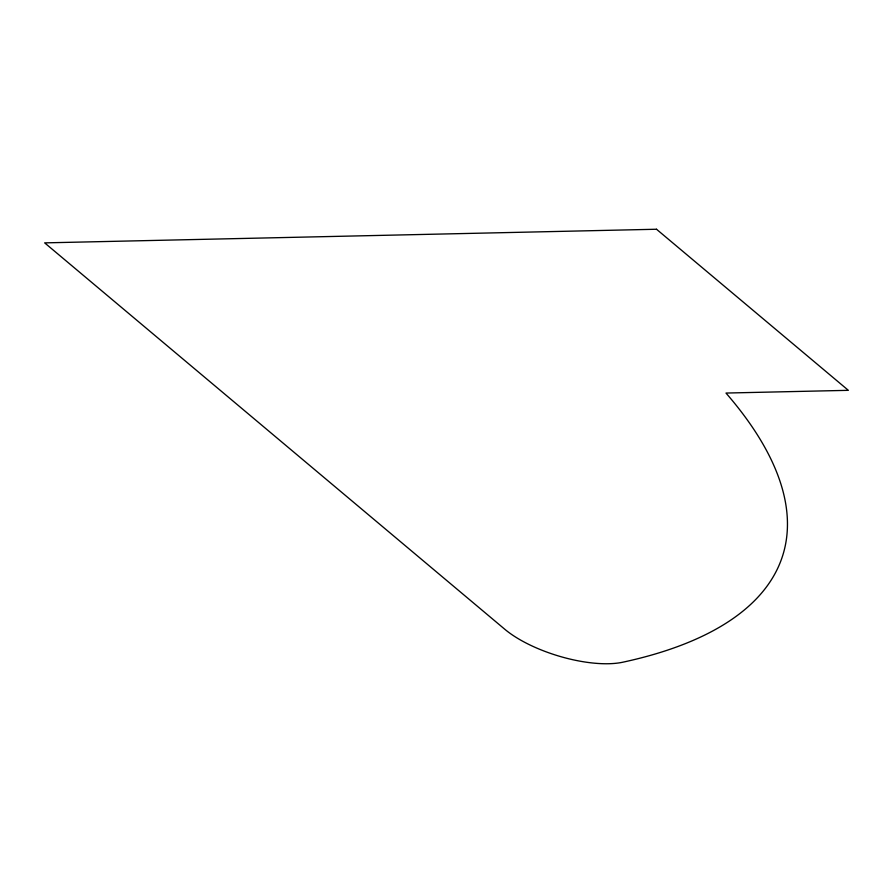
<?xml version="1.0" encoding="UTF-8"?>
<svg xmlns="http://www.w3.org/2000/svg" width="893" height="893" viewBox="0 0 893 893"><rect width="100%" height="100%" fill="white"/><g stroke="black" fill="none" stroke-linecap="round" stroke-linejoin="round"><path stroke-width="1.34" d="M656.511 229.244L44.65 242.874L504.835 629.297A77.479 29.023 17 0 0 622.789 662.215A716.577 268.436 17 0 0 725.976 393.054L848.35 390.33L656.511 229.244"/></g></svg>
